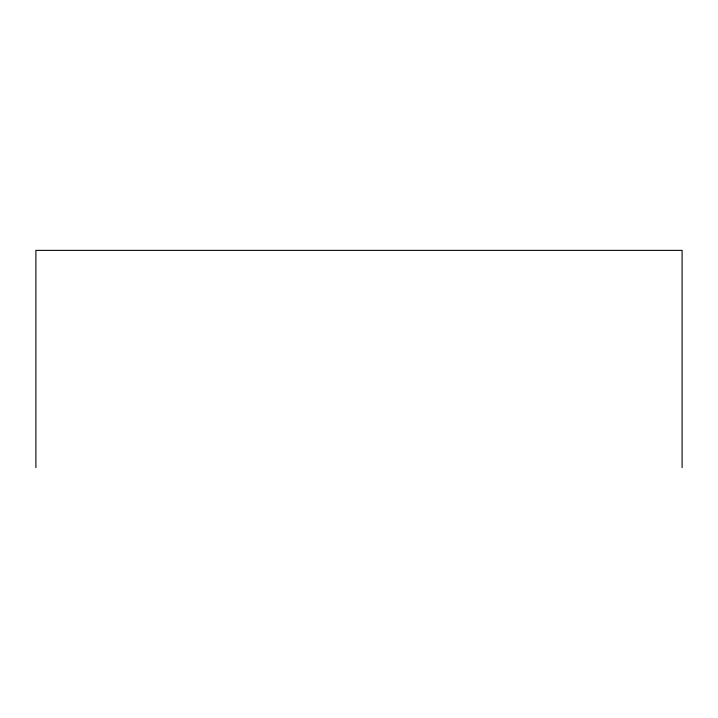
<?xml version="1.0" encoding="UTF-8"?>
<svg xmlns="http://www.w3.org/2000/svg" width="718" height="718" viewBox="0 0 718 718"><rect width="100%" height="100%" fill="white"/><g stroke="black" fill="none" stroke-linecap="round" stroke-linejoin="round"><path stroke-width="1.08" d="M682.1 467.624L682.1 250.376L35.9 250.376L35.9 467.624"/></g></svg>
